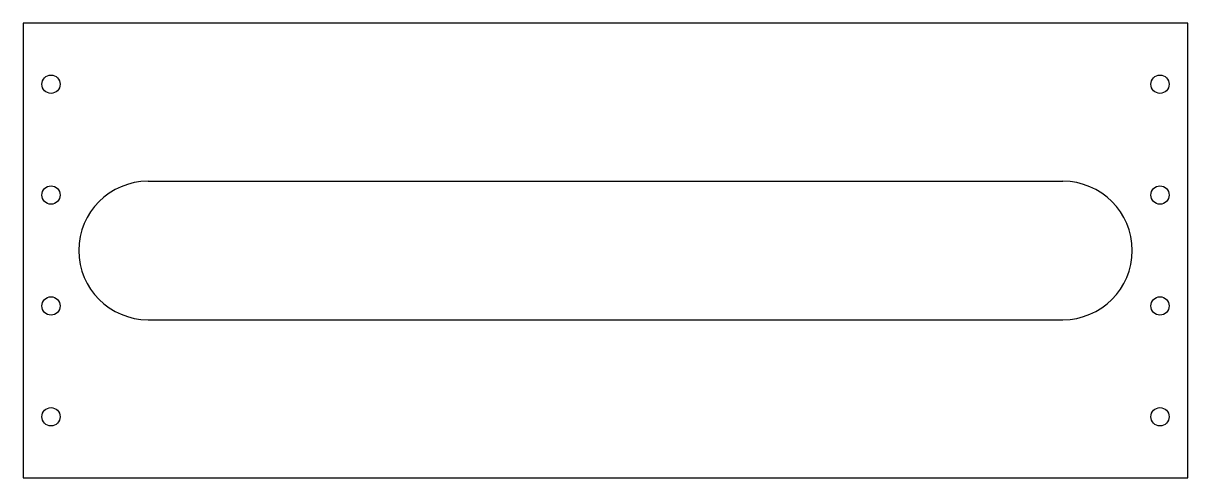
# Model space of a CAD drawing. Header units: millimetres. Extents: x -105 to 105, y -41 to 41.
import ezdxf

# ---------------------------------------------------------------- set-up
doc = ezdxf.new("R2010")
doc.units = ezdxf.units.MM
doc.layers.add('Body', color=7, linetype='CONTINUOUS')

msp = doc.modelspace()

# ---------------------------------------------------------------- linework, layer by layer
at = {"layer": 'Body'}
for p, q in [((-105, 41), (-105, 41, 1.5)), ((-105, 41), (-105, -41)), ((-105, 41, 1.5), (-105, -41, 1.5)), ((-105, 41), (-105, 41, 1.5)), ((105, 41), (-105, 41)), ((105, 41, 1.5), (-105, 41, 1.5)), ((-105, 41), (-105, -41)), ((105, 41), (-105, 41)), ((-105, 41, 1.5), (-105, -41, 1.5)), ((105, 41, 1.5), (-105, 41, 1.5)), ((105, 41), (105, 41, 1.5)), ((105, -41), (105, 41)), ((105, -41, 1.5), (105, 41, 1.5)), ((105, 41), (105, 41, 1.5)), ((105, -41), (105, 41)), ((105, -41, 1.5), (105, 41, 1.5)), ((-98.35, 30), (-98.35, 30, 1.5)), ((-98.35, 30), (-98.35, 30, 1.5)), ((101.65, 30), (101.65, 30, 1.5)), ((101.65, 30), (101.65, 30, 1.5)), ((-82.5, 12.5), (82.5, 12.5)), ((-82.5, 12.5, 1.5), (82.5, 12.5, 1.5)), ((-82.5, 12.5, 1.5), (-82.5, 12.5)), ((-82.5, 12.5, 1.5), (82.5, 12.5, 1.5)), ((-82.5, 12.5), (82.5, 12.5)), ((-82.5, 12.5, 1.5), (-82.5, 12.5)), ((82.5, 12.5, 1.5), (82.5, 12.5)), ((82.5, 12.5, 1.5), (82.5, 12.5)), ((-98.35, 10), (-98.35, 10, 1.5)), ((-98.35, 10), (-98.35, 10, 1.5)), ((101.65, 10), (101.65, 10, 1.5)), ((101.65, 10), (101.65, 10, 1.5)), ((-98.35, -10), (-98.35, -10, 1.5)), ((-98.35, -10), (-98.35, -10, 1.5)), ((101.65, -10), (101.65, -10, 1.5)), ((101.65, -10), (101.65, -10, 1.5)), ((-82.5, -12.5), (82.5, -12.5)), ((-82.5, -12.5, 1.5), (82.5, -12.5, 1.5)), ((-82.5, -12.5, 1.5), (-82.5, -12.5)), ((-82.5, -12.5, 1.5), (82.5, -12.5, 1.5)), ((-82.5, -12.5), (82.5, -12.5)), ((-82.5, -12.5, 1.5), (-82.5, -12.5)), ((82.5, -12.5, 1.5), (82.5, -12.5)), ((82.5, -12.5, 1.5), (82.5, -12.5)), ((-98.35, -30), (-98.35, -30, 1.5)), ((-98.35, -30), (-98.35, -30, 1.5)), ((101.65, -30), (101.65, -30, 1.5)), ((101.65, -30), (101.65, -30, 1.5)), ((-105, -41), (-105, -41, 1.5)), ((-105, -41), (-105, -41, 1.5)), ((-105, -41), (105, -41)), ((-105, -41, 1.5), (105, -41, 1.5)), ((-105, -41), (105, -41)), ((-105, -41, 1.5), (105, -41, 1.5)), ((105, -41), (105, -41, 1.5)), ((105, -41), (105, -41, 1.5))]:
    msp.add_line(p, q, dxfattribs=at)
for centre in [(-100, 30), (-100, 30, 1.5), (-100, 30), (-100, 30, 1.5), (100, 30), (100, 30, 1.5), (100, 30), (100, 30, 1.5), (-100, 10), (-100, 10, 1.5), (-100, 10), (-100, 10, 1.5), (100, 10), (100, 10, 1.5), (100, 10), (100, 10, 1.5), (-100, -10), (-100, -10, 1.5), (-100, -10), (-100, -10, 1.5), (100, -10), (100, -10, 1.5), (100, -10), (100, -10, 1.5), (-100, -30), (-100, -30, 1.5), (-100, -30), (-100, -30, 1.5), (100, -30), (100, -30, 1.5), (100, -30), (100, -30, 1.5)]:
    msp.add_circle(centre, 1.65, dxfattribs=at)
for centre, start, end in [((-82.5, 0), 90, -90), ((-82.5, 0, 1.5), 90, -90), ((-82.5, 0, 1.5), 90, -90), ((-82.5, 0), 90, -90), ((82.5, 0), -90, 90), ((82.5, 0, 1.5), -90, 90), ((82.5, 0, 1.5), -90, 90), ((82.5, 0), -90, 90)]:
    msp.add_arc(centre, 12.5, start, end, dxfattribs=at)

doc.saveas('drawing.dxf')
